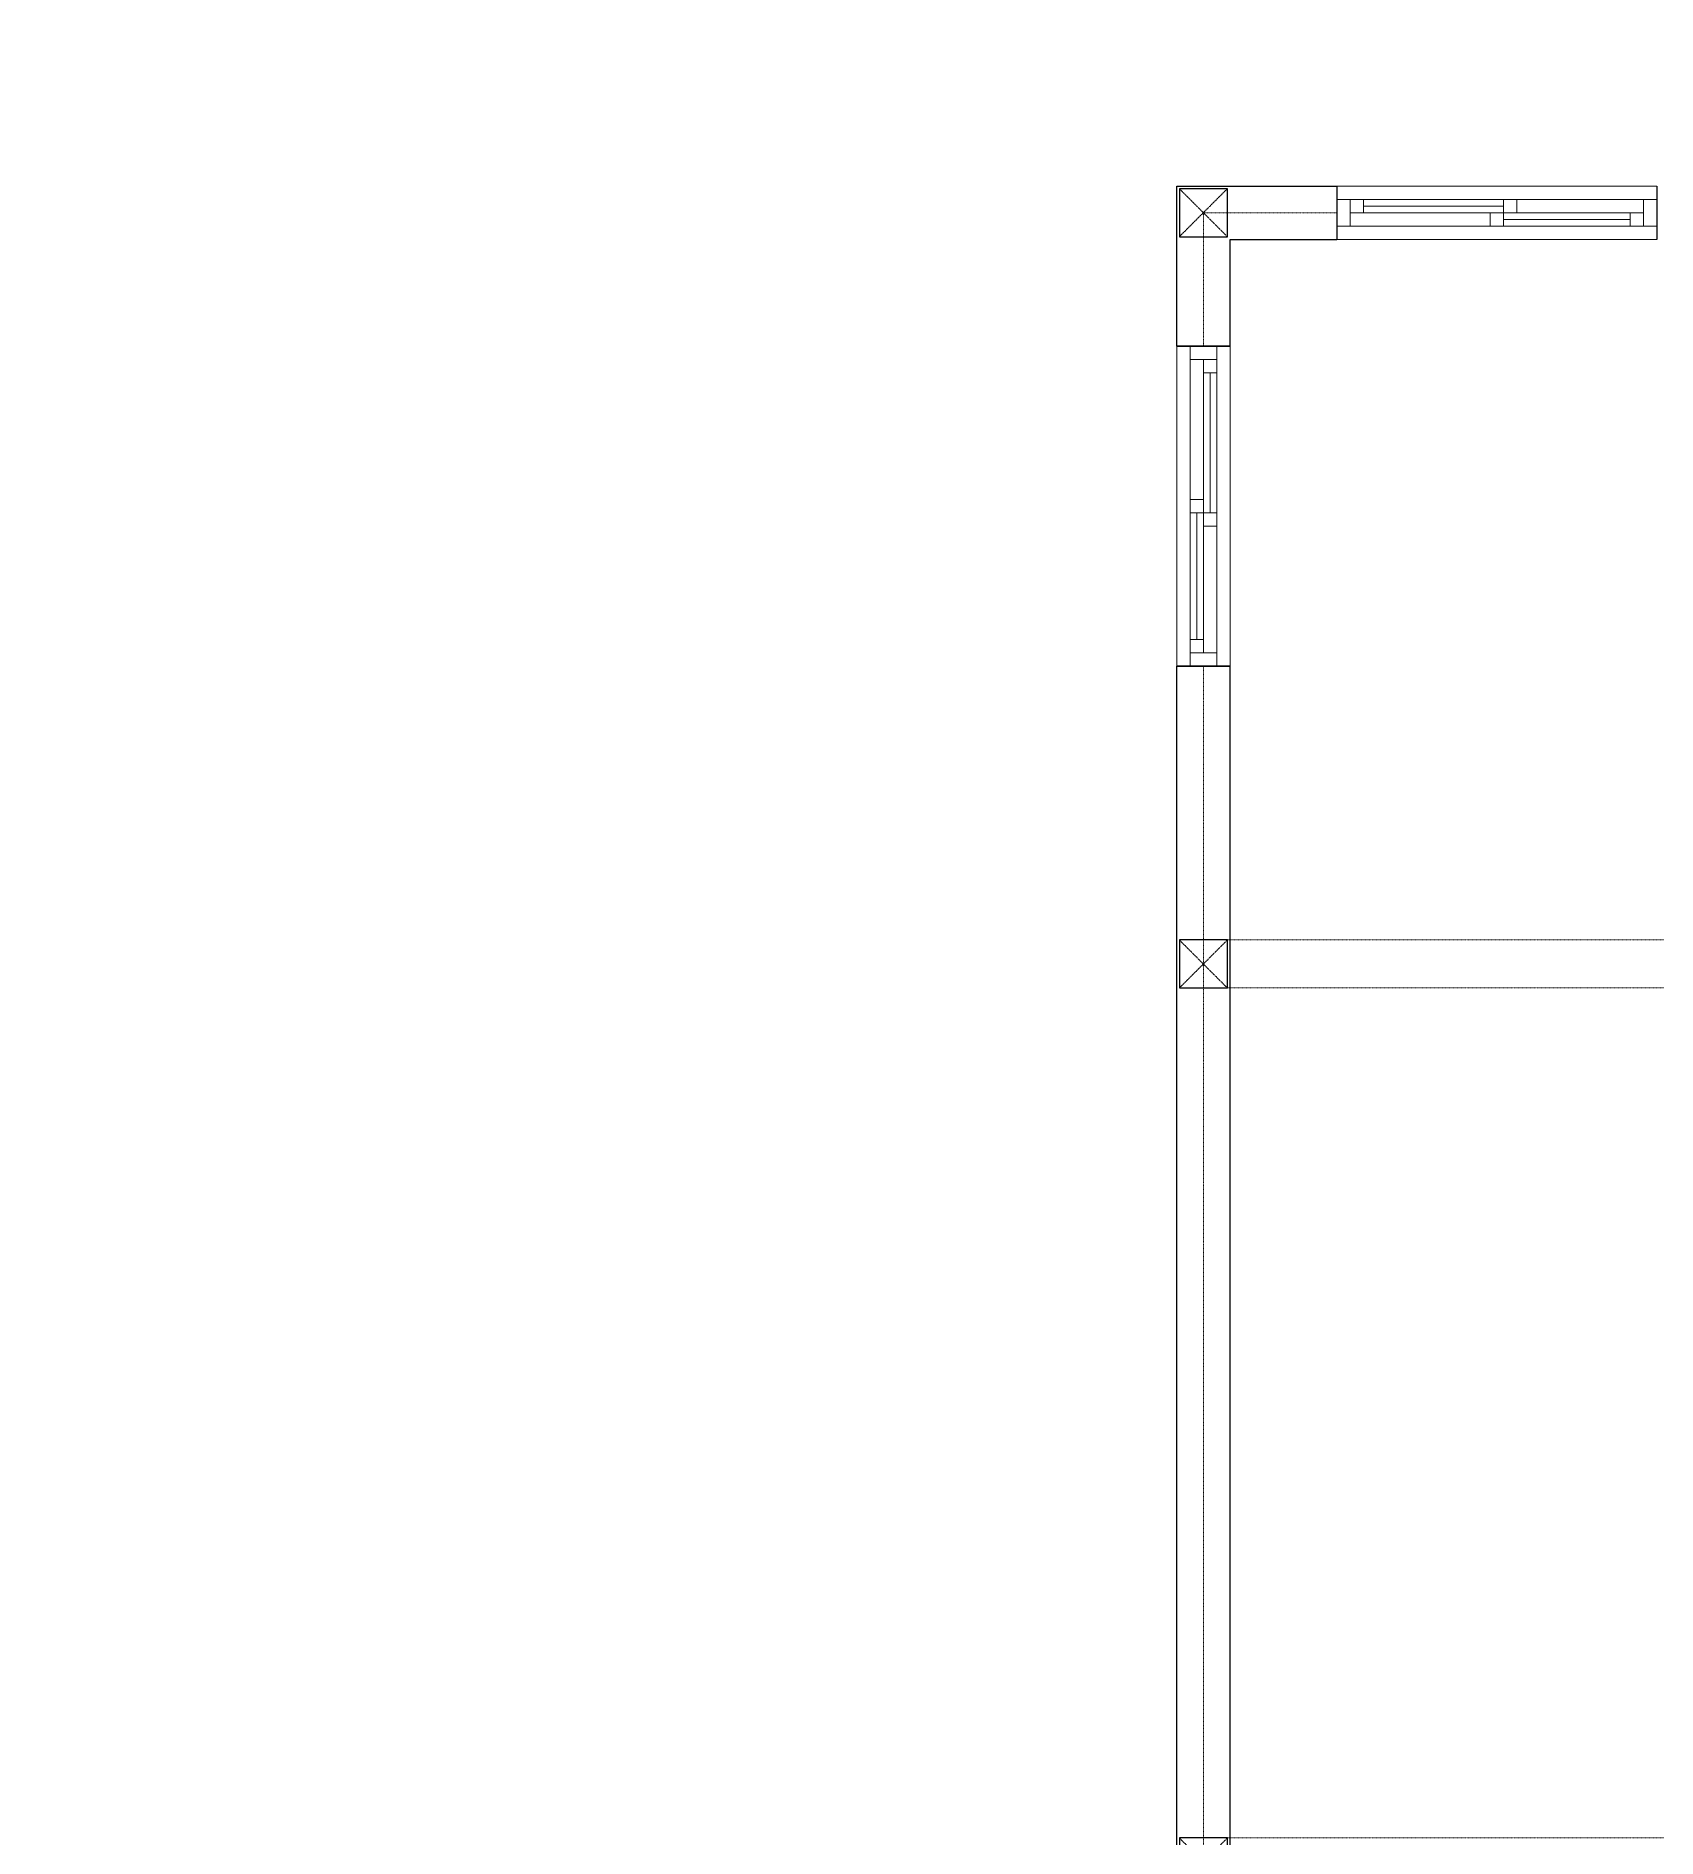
# Model space of a CAD drawing. Header units: millimetres. Extents: x -23978 to 678800, y -72710 to 21371.
# Drawn here: x 609844 to 615919, y -19110 to -12354 of the extents above; entities that cross this region are included whole.
import ezdxf

# ---------------------------------------------------------------- set-up
doc = ezdxf.new("R2010")
doc.units = ezdxf.units.MM
doc.header["$MEASUREMENT"] = 0
doc.linetypes.add('ACAD_ISO03W100', pattern=[30, 12, -18])
doc.linetypes.add('CENTER', pattern=[2, 1.25, -0.25, 0.25, -0.25])
for name, color, linetype, lineweight in [('center', 1, 'CENTER', 5), ('common', 4, 'Continuous', 5), ('Dimension', 3, 'Continuous', 0), ('post', 4, 'Continuous', 30), ('wall section', 6, 'Continuous', 30), ('wall viewline', 6, 'Continuous', 5), ('window', 5, 'Continuous', 5)]:
    doc.layers.add(name, color=color, linetype=linetype, lineweight=lineweight)
doc.styles.get("Standard").update_dxf_attribs({"font": 'arial.ttf'})
doc.dimstyles.new('Dim(h)', dxfattribs={"dimscale": 0.6, "dimtxt": 50, "dimasz": 0.12, "dimexe": 0.1, "dimexo": 0.2, "dimgap": 0.09, "dimtad": 1, "dimdec": 0, "dimzin": 0, "dimdsep": 46, "dimtxsty": 'Standard', "dimcen": 0.09, "dimadec": 0, "dimazin": 0, "dimtfac": 1, "dimtdec": 0, "dimtofl": 0, "dimtmove": 0, "dimatfit": 3, "dimfxl": 0.4, "dimfxlon": 1, "dimtolj": 1, "dimtzin": 0, "dimlwd": -1, "dimarcsym": 0})

# ---------------------------------------------------------------- blocks, each defined once
blk = doc.blocks.new('windows')
at = {"layer": 'wall section', "ltscale": 5}
for p, q in [((0, 200), (0, 0)), ((1200, 200), (1200, 0))]:
    blk.add_line(p, q, dxfattribs=at)
at = {"layer": 'wall viewline', "ltscale": 5}
for p, q in [((0, 200), (1200, 200)), ((0, 0), (1200, 0))]:
    blk.add_line(p, q, dxfattribs=at)
at = {"layer": 'window', "ltscale": 5}
for p, q in [((0, 150), (1200, 150)), ((50, 150), (50, 50)), ((100, 150), (100, 100)), ((625, 100), (625, 150)), ((675, 100), (675, 150)), ((1150, 150), (1150, 50)), ((50, 100), (1150, 100)), ((625, 125), (100, 125)), ((575, 100), (575, 50)), ((625, 100), (625, 50)), ((625, 75), (1100, 75)), ((1100, 100), (1100, 50)), ((0, 50), (1200, 50))]:
    blk.add_line(p, q, dxfattribs=at)
blk = doc.blocks.new('post')
at = {"layer": 'center', "ltscale": 5}
for p, q in [((650619.3, -25307.8), (650439.3, -25487.8)), ((650439.3, -25307.8), (650619.3, -25487.8))]:
    blk.add_line(p, q, dxfattribs=at)
at = {"layer": 'post', "ltscale": 5}
for p, q in [((650619.3, -25307.8), (650439.3, -25307.8)), ((650439.3, -25307.8), (650439.3, -25487.8)), ((650619.3, -25487.8), (650619.3, -25307.8)), ((650439.3, -25487.8), (650619.3, -25487.8))]:
    blk.add_line(p, q, dxfattribs=at)
blk = doc.blocks.new('*D169')
at = {"layer": 'Defpoints', "color": 0, "ltscale": 5, "transparency": 16777216}
for p in [(55.5, 190.2), (55.5, 189.8), (56.2, 190.2), (630934.4, -68239.8), (630934.4, -72179.8), (631711, -72179.8)]:
    blk.add_point(p, dxfattribs=at)
at = {"layer": 'Dimension', "color": 0, "ltscale": 5, "transparency": 16777216}
for p, q in [((56.2, 190.2), (56.2, 277.1)), ((56.2, 189.9), (56.2, 190.2)), ((631711, -68239.9), (631711, -72179.7))]:
    blk.add_line(p, q, dxfattribs=at)
at = {"layer": 'Dimension', "color": 0, "lineweight": -2, "ltscale": 5, "transparency": 16777216}
for p, q in [((56, 190.2), (56.3, 190.2)), ((56, 189.8), (56.3, 189.8)), ((631710.7, -68239.8), (631711, -68239.8)), ((631710.7, -72179.8), (631711, -72179.8))]:
    blk.add_line(p, q, dxfattribs=at)
at = {"layer": 'Dimension', "color": 0, "ltscale": 5, "transparency": 16777216}
for points in [[(56.2, 190.2), (56.2, 190.2), (56.2, 190.2)], [(56.2, 189.9), (56.2, 189.9), (56.2, 189.8)], [(631711, -68239.9), (631711, -68239.9), (631711, -68239.8)], [(631711, -72179.7), (631711, -72179.7), (631711, -72179.8)]]:
    blk.add_solid(points, dxfattribs=at)
at = {"layer": 'Dimension', "color": 0, "ltscale": 5, "transparency": 16777216, "char_height": 30, "attachment_point": 5, "rotation": 90}
for s, insert in [('\\A1;1400', (40.8, 233.7)), ('\\A1;3940', (631695.6, -70209.8))]:
    blk.add_mtext(s, dxfattribs=dict(at, insert=insert))

msp = doc.modelspace()

# ---------------------------------------------------------------- linework, layer by layer
at = {"layer": 'center', "ltscale": 0.03}
for p, q in [((614218.9, -13016.5), (614718.9, -13016.5)), ((614218.9, -13516.5), (614218.9, -13016.5)), ((614218.9, -21816.5), (614218.9, -14716.5))]:
    msp.add_line(p, q, dxfattribs=at)
at = {"layer": 'common', "linetype": 'ACAD_ISO03W100', "ltscale": 0.001}
for p, q in [((614308.9, -15743.2), (625928.9, -15743.2)), ((614308.9, -15923.2), (625928.9, -15923.2)), ((614308.9, -19109.9), (625928.9, -19109.9))]:
    msp.add_line(p, q, dxfattribs=at)
at = {"layer": 'wall section', "ltscale": 5}
for p, q in [((614118.9, -12916.5), (614718.9, -12916.5)), ((614118.9, -13516.5), (614118.9, -12916.5)), ((614718.9, -12916.5), (614718.9, -13116.5)), ((614318.9, -13116.5), (614718.9, -13116.5)), ((614318.9, -13516.5), (614318.9, -13116.5)), ((614118.9, -13516.5), (614318.9, -13516.5)), ((614118.9, -21916.5), (614118.9, -14716.5)), ((614118.9, -14716.5), (614318.9, -14716.5)), ((614318.9, -21716.5), (614318.9, -14716.5))]:
    msp.add_line(p, q, dxfattribs=at)

# ---------------------------------------------------------------- block references
at = {"layer": 'center'}
for p in [(-36310.4, 12381.3), (-36310.4, 9564.6), (-36310.4, 6197.9)]:
    msp.add_blockref('post', p, dxfattribs=at)
at = {"layer": 'wall viewline'}
msp.add_blockref('windows', (614718.9, -13116.5), dxfattribs=at)
at = {"layer": 'wall viewline', "rotation": 270}
msp.add_blockref('windows', (614118.9, -13516.5), dxfattribs=at)

# ---------------------------------------------------------------- dimensions: what is measured, and where the dimension line sits
at = {"layer": 'Dimension', "ltscale": 5}
dim = msp.add_linear_dim(base=(631711, -72179.8), p1=(630934.4, -68239.8), p2=(630934.4, -72179.8), angle=90, dimstyle='Dim(h)', dxfattribs=at)
dim.commit()
dim.dimension.update_dxf_attribs({"geometry": '*D169', "text_midpoint": (631695.6, -70209.8)})

doc.saveas('drawing.dxf')
